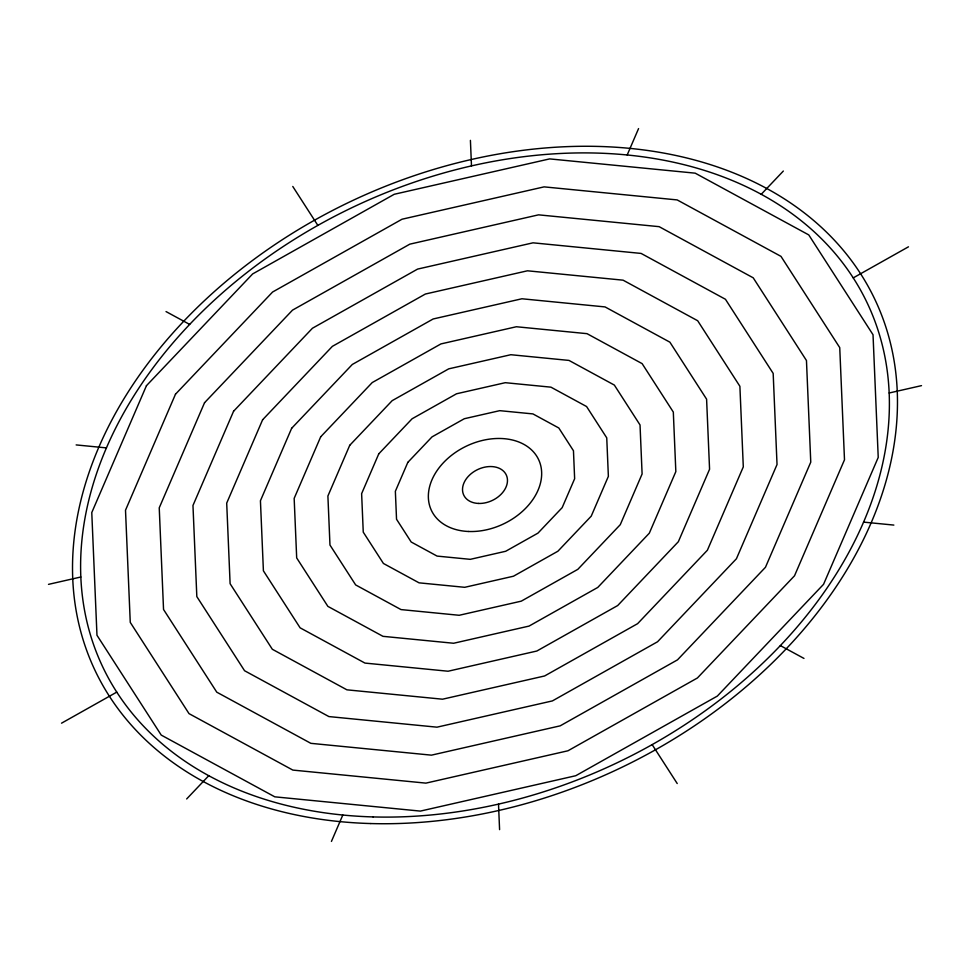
<?xml version="1.0" encoding="UTF-8"?>
<svg xmlns="http://www.w3.org/2000/svg" width="970" height="970" viewBox="0 0 970 970"><rect width="100%" height="100%" fill="white"/><g stroke="black" fill="none" stroke-linecap="round" stroke-linejoin="round"><path stroke-width="1.45" d="M331.437 841.414L342.81 815.018M627.19 154.982L638.563 128.586M186.664 798.953L208.768 775.697M761.232 194.303L783.336 171.047M61.534 723.183L116.764 692.119M853.236 277.881L908.466 246.816M48.5 584.364L80.837 577.005M889.163 392.995L921.5 385.636M76.145 444.915L106.433 447.885M863.567 522.115L893.855 525.085M166.028 311.576L189.659 324.416M780.341 645.584L803.972 658.424M292.782 186.458L317.857 225.404M652.143 744.596L677.218 783.542M470.414 140.371L471.493 165.906M498.507 804.094L499.586 829.629M146.446 385.684L91.774 512.572L96.976 635.265L161.238 735.09L274.801 796.831L420.349 811.102L575.756 775.721L717.339 696.084L823.554 584.316L878.226 457.428L873.024 334.735L808.762 234.91L695.199 173.169L549.65 158.898L394.244 194.279L252.661 273.916L146.446 385.684M175.485 394.208L125.506 510.208L130.259 622.376L189.017 713.629L292.831 770.083L425.903 783.129L567.971 750.78L697.406 677.981L794.515 575.792L844.494 459.792L839.741 347.624L780.983 256.371L677.169 199.917L544.097 186.87L402.029 219.22L272.594 292.018L175.485 394.208M204.537 402.72L159.238 507.843L163.542 609.487L216.783 692.18L310.861 743.335L431.444 755.157L560.187 725.839L677.484 659.867L765.463 567.28L810.762 462.156L806.458 360.513L753.217 277.82L659.139 226.665L538.556 214.843L409.813 244.161L292.516 310.133L204.537 402.72M233.576 411.244L192.969 505.479L196.825 596.598L244.561 670.731L328.891 716.575L436.985 727.173L552.403 700.91L657.551 641.764L736.424 558.756L777.031 464.521L773.175 373.401L725.439 299.269L641.109 253.425L533.015 242.827L417.597 269.09L312.449 328.236L233.576 411.244M262.615 419.767L226.701 503.115L230.108 583.71L272.327 649.269L346.921 689.828L442.538 699.2L544.619 675.969L637.617 623.661L707.385 550.232L743.299 466.885L739.892 386.29L697.672 320.73L623.079 280.172L527.462 270.8L425.381 294.031L332.383 346.338L262.615 419.767M291.655 428.279L260.433 500.75L263.404 570.821L300.106 627.82L364.95 663.08L448.079 671.228L536.834 651.028L617.684 605.547L678.345 541.721L709.567 469.25L706.596 399.179L669.894 342.18L605.05 306.92L521.921 298.772L433.166 318.972L352.316 364.453L291.655 428.279M320.694 436.803L294.165 498.386L296.687 557.932L327.872 606.371L382.98 636.332L453.633 643.255L529.05 626.087L597.762 587.444L649.306 533.197L675.835 471.614L673.313 412.068L642.128 363.629L587.02 333.668L516.367 326.745L440.95 343.913L372.237 382.556L320.694 436.803M349.733 445.315L327.896 496.022L329.97 545.043L355.65 584.922L401.01 609.584L459.174 615.283L521.266 601.157L577.829 569.341L620.266 524.685L642.104 473.978L640.03 424.957L614.349 385.078L568.99 360.416L510.826 354.717L448.734 368.842L392.171 400.658L349.733 445.315M378.773 453.839L361.628 493.657L363.253 532.142L383.417 563.461L419.052 582.837L464.715 587.311L513.47 576.216L557.895 551.227L591.227 516.161L608.372 476.343L606.747 437.858L586.583 406.539L550.948 387.163L505.285 382.689L456.53 393.784L412.104 418.773L378.773 453.839M407.824 462.363L395.36 491.281L396.536 519.253L411.195 542.012L437.082 556.089L470.268 559.338L505.685 551.275L537.962 533.124L562.176 507.637L574.64 478.719L573.464 450.747L558.805 427.988L532.918 413.911L499.732 410.662L464.315 418.725L432.038 436.876L407.824 462.363M478.489 503.442A23.535 17.096 -25.5 0 0 506.886 476.525A23.535 17.096 -25.5 0 0 469.625 475.033A23.535 17.096 -25.5 0 0 478.489 503.442M468.583 531.487A59.316 43.104 -25.5 0 0 540.181 463.636A59.316 43.104 -25.5 0 0 446.236 459.889A59.316 43.104 -25.5 0 0 468.583 531.487M373.062 816.922A423.332 307.587 -25.5 0 0 877.498 328.575A423.332 307.587 -25.5 0 0 204.44 309.503A423.332 307.587 -25.5 0 0 373.062 816.922M370.819 823.554A431.808 313.734 -25.5 0 0 885.343 325.447A431.808 313.734 -25.5 0 0 198.826 305.999A431.808 313.734 -25.5 0 0 370.819 823.554"/></g></svg>
